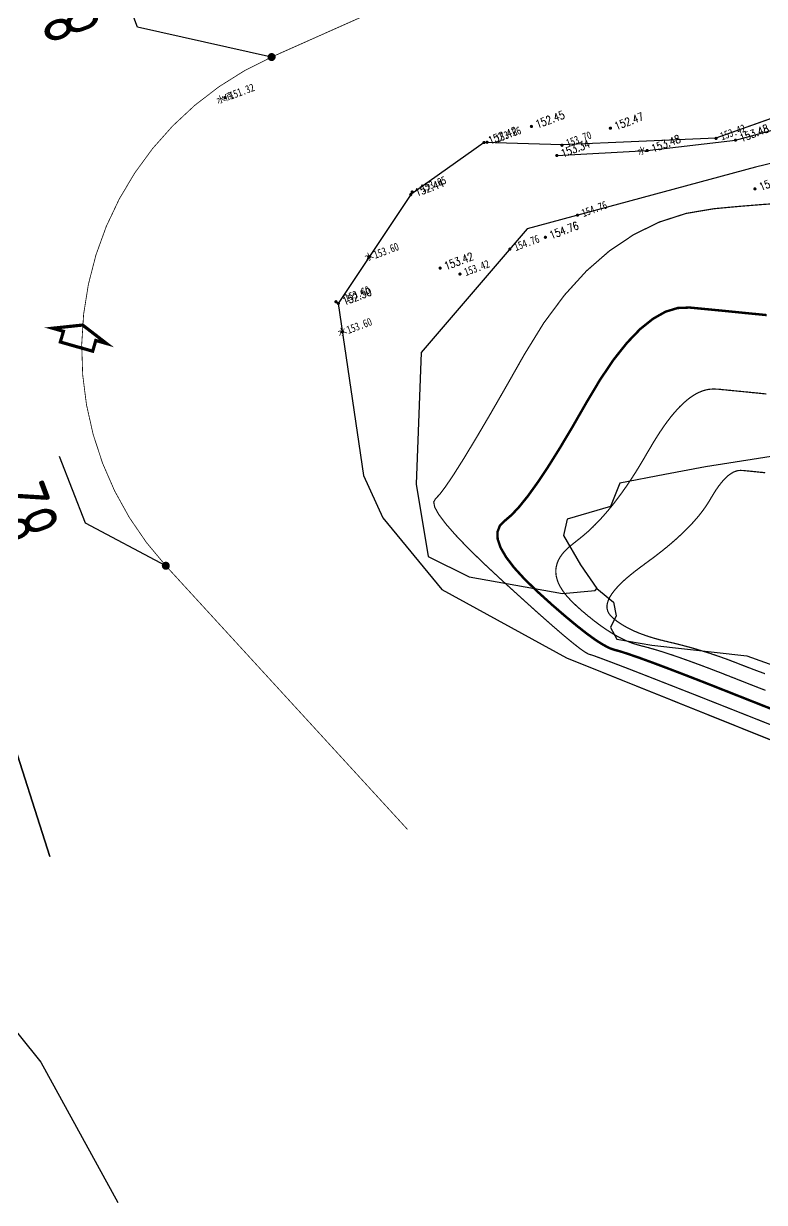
# Model space of a CAD drawing. Header units: millimetres. Extents: x -1471591 to 944464, y -468930 to 547002.
# Drawn here: x 342742 to 435263, y -254837 to -107552 of the extents above; entities that cross this region are included whole.
import ezdxf
from ezdxf.enums import TextEntityAlignment as Align

# ---------------------------------------------------------------- set-up
doc = ezdxf.new("R2010")
doc.units = ezdxf.units.MM
doc.header["$LTSCALE"] = 10
doc.linetypes.add('CENTER', pattern=[2, 1.25, -0.25, 0.25, -0.25])
for name, color, linetype in [('DGX', 252, 'Continuous'), ('DMTZ', 252, 'Continuous'), ('GCD', 252, 'Continuous'), ('SXSS', 8, 'Continuous'), ('ZBTZ', 252, 'Continuous'), ('图框', 7, 'Continuous'), ('坐标', 3, 'Continuous')]:
    doc.layers.add(name, color=color, linetype=linetype)
doc.layers.add('设计河底', color=5, linetype='Continuous', lineweight=25)
doc.styles.get("Standard").update_dxf_attribs({"font": 'simplex.shx', "width": 0.8, "bigfont": 'hztxt.shx'})
doc.styles.add('宋体', font='', dxfattribs={"height": 1.25, "bigfont": 'hztxt.shx'})
doc.styles.add('新汇字高7', font='tssdeng.shx', dxfattribs={"width": 0.7, "height": 1.25, "bigfont": 'hztxt.shx'})
doc.styles.get('宋体').set_extended_font_data('SimSun')
doc.linetypes.add('X33', pattern='A,2,[150,symbolx.shx,S=1,R=0,X=0,Y=1],1e-11', length=2)
doc.linetypes.add('X34', pattern='A,2,[150,symbolx.shx,S=1,R=0,X=0,Y=0],1e-11', length=2)

# ---------------------------------------------------------------- blocks, each defined once
blk = doc.blocks.new('GC200')
at = {"layer": 'GCD', "const_width": 0.2, "flags": 128}
blk.add_lwpolyline([(-0.1, 0, 1), (0.1, 0, 1)], format="xyb", close=True, dxfattribs=at)
blk = doc.blocks.new('地形')
at = {"color": 0}
for p, q in [((-90.62, -132.63, 152.25), (-101.47, -135.52, 152.25)), ((-81.62, -136.31, 152.25), (-90.62, -132.63, 152.25)), ((-101.47, -135.52, 152.25), (-114.71, -145.08, 152.25)), ((-63.3, -142.25, 152.25), (-81.62, -136.31, 152.25)), ((-41.65, -142.64, 152.25), (-63.3, -142.25, 152.25)), ((-114.71, -145.08, 152.25), (-119.3, -166.31, 152.25)), ((-119.3, -166.31, 152.25), (-118.87, -172.13, 152.25)), ((-118.87, -172.13, 152.25), (-115.12, -183.1, 152.25)), ((-172.65, -197.19, 152.25), (-171.81, -179.79, 152.25)), ((-115.12, -183.1, 152.25), (-103.55, -196.53, 152.25)), ((-103.55, -196.53, 152.25), (-72.14, -225.23, 152.25))]:
    blk.add_line(p, q, dxfattribs=at)
at = {"color": 0, "linetype": 'Continuous'}
blk.add_line((-171.81, -179.79, 152.25), (-172.65, -197.19, 152.25), dxfattribs=at)
for points, const_width in [([(-81.68, -209.05), (-81.85, -208.9), (-82.03, -208.75), (-82.2, -208.59), (-82.38, -208.44), (-82.55, -208.28), (-82.73, -208.12), (-82.91, -207.96), (-83.1, -207.79), (-83.28, -207.63), (-83.47, -207.46), (-83.65, -207.29), (-83.84, -207.12), (-84.03, -206.95), (-84.22, -206.78), (-84.42, -206.6), (-84.61, -206.43), (-84.8, -206.25), (-85, -206.08), (-85.19, -205.91), (-85.38, -205.73), (-85.58, -205.56), (-85.77, -205.39), (-85.96, -205.21), (-86.15, -205.04), (-86.34, -204.87), (-86.53, -204.71), (-86.72, -204.54), (-86.9, -204.38), (-87.08, -204.22), (-87.26, -204.06), (-87.44, -203.9), (-87.62, -203.75), (-87.79, -203.59), (-87.97, -203.44), (-88.14, -203.29), (-88.31, -203.14), (-88.48, -203), (-88.65, -202.85), (-88.81, -202.71), (-88.98, -202.57), (-89.14, -202.43), (-89.3, -202.29), (-89.46, -202.16), (-89.61, -202.03), (-89.77, -201.9), (-89.92, -201.77), (-90.08, -201.64), (-90.23, -201.51), (-90.37, -201.39), (-90.52, -201.27), (-90.67, -201.15), (-90.81, -201.03), (-90.95, -200.91), (-91.09, -200.8), (-91.23, -200.69), (-91.37, -200.58), (-91.5, -200.47), (-91.64, -200.36), (-91.77, -200.26), (-91.9, -200.15), (-92.03, -200.05), (-92.15, -199.95), (-92.28, -199.86), (-92.4, -199.76), (-92.52, -199.67), (-92.64, -199.58), (-92.76, -199.49), (-92.88, -199.4), (-92.99, -199.31), (-93.1, -199.23), (-93.22, -199.15), (-93.33, -199.07), (-93.43, -198.99), (-93.54, -198.91), (-93.65, -198.84), (-93.75, -198.76), (-93.85, -198.69), (-93.95, -198.62), (-94.05, -198.56), (-94.15, -198.49), (-94.24, -198.42), (-94.34, -198.35), (-94.43, -198.28), (-94.53, -198.22), (-94.62, -198.15), (-94.71, -198.08), (-94.8, -198.01), (-94.9, -197.94), (-94.99, -197.87), (-95.08, -197.79), (-95.17, -197.72), (-95.27, -197.64), (-95.36, -197.56), (-95.45, -197.48), (-95.54, -197.39), (-95.63, -197.31), (-95.73, -197.22), (-95.82, -197.13), (-95.91, -197.04), (-96, -196.95), (-96.09, -196.85), (-96.19, -196.75), (-96.28, -196.65), (-96.37, -196.55), (-96.46, -196.45), (-96.55, -196.35), (-96.65, -196.24), (-96.74, -196.13), (-96.83, -196.02), (-96.92, -195.91), (-97.01, -195.8), (-97.1, -195.68), (-97.2, -195.56), (-97.29, -195.44), (-97.38, -195.32), (-97.47, -195.2), (-97.56, -195.08), (-97.66, -194.95), (-97.75, -194.82), (-97.84, -194.69), (-97.93, -194.56), (-98.02, -194.42), (-98.12, -194.29), (-98.21, -194.15), (-98.3, -194.01), (-98.39, -193.87), (-98.48, -193.72), (-98.58, -193.58), (-98.67, -193.43), (-98.76, -193.28), (-98.85, -193.13), (-98.94, -192.98), (-99.03, -192.82), (-99.13, -192.67), (-99.22, -192.51), (-99.31, -192.35), (-99.4, -192.19), (-99.49, -192.02), (-99.59, -191.86), (-99.68, -191.69), (-99.77, -191.52), (-99.86, -191.35), (-99.95, -191.17), (-100.04, -191), (-100.13, -190.83), (-100.21, -190.66), (-100.29, -190.49), (-100.37, -190.31), (-100.45, -190.14), (-100.53, -189.97), (-100.6, -189.8), (-100.67, -189.63), (-100.74, -189.47), (-100.8, -189.3), (-100.85, -189.14), (-100.91, -188.98), (-100.95, -188.82), (-101, -188.67), (-101.04, -188.51), (-101.07, -188.36), (-101.1, -188.21), (-101.13, -188.06), (-101.16, -187.92), (-101.17, -187.77), (-101.19, -187.63), (-101.2, -187.49), (-101.21, -187.36), (-101.21, -187.22), (-101.21, -187.09), (-101.2, -186.96), (-101.19, -186.83), (-101.18, -186.7), (-101.16, -186.58), (-101.14, -186.46), (-101.11, -186.33), (-101.08, -186.22), (-101.05, -186.1), (-101.01, -185.99), (-100.96, -185.87), (-100.92, -185.76), (-100.87, -185.66), (-100.81, -185.55), (-100.75, -185.45), (-100.69, -185.35), (-100.62, -185.25), (-100.55, -185.15), (-100.47, -185.05), (-100.39, -184.96), (-100.31, -184.87), (-100.22, -184.78), (-100.13, -184.69), (-100.03, -184.61), (-99.93, -184.52), (-99.82, -184.44), (-99.71, -184.37), (-99.6, -184.29), (-99.48, -184.21), (-99.36, -184.14), (-99.23, -184.07), (-99.1, -184), (-98.97, -183.94), (-98.83, -183.87), (-98.69, -183.81), (-98.54, -183.75), (-98.39, -183.69), (-98.24, -183.64), (-98.08, -183.58), (-97.92, -183.53), (-97.75, -183.47), (-97.59, -183.42), (-97.42, -183.36), (-97.25, -183.31), (-97.08, -183.25), (-96.9, -183.2), (-96.72, -183.14), (-96.55, -183.08), (-96.37, -183.02), (-96.19, -182.96), (-96.01, -182.89), (-95.83, -182.83), (-95.64, -182.76), (-95.46, -182.69), (-95.28, -182.61), (-95.1, -182.54), (-94.91, -182.46), (-94.72, -182.38), (-94.54, -182.29), (-94.35, -182.21), (-94.16, -182.12), (-93.97, -182.03), (-93.78, -181.94), (-93.59, -181.85), (-93.4, -181.75), (-93.21, -181.65), (-93.02, -181.55), (-92.83, -181.45), (-92.63, -181.34), (-92.44, -181.24), (-92.24, -181.13), (-92.05, -181.02), (-91.85, -180.9), (-91.65, -180.79), (-91.45, -180.67), (-91.25, -180.55), (-91.05, -180.42), (-90.85, -180.3), (-90.65, -180.17), (-90.45, -180.04), (-90.24, -179.91), (-90.04, -179.78), (-89.83, -179.64), (-89.63, -179.5), (-89.42, -179.36), (-89.21, -179.22), (-89.01, -179.08), (-88.8, -178.93), (-88.59, -178.78), (-88.38, -178.63), (-88.17, -178.47), (-87.95, -178.32), (-87.74, -178.16), (-87.53, -178), (-87.31, -177.84), (-87.1, -177.67), (-86.88, -177.51), (-86.67, -177.34), (-86.45, -177.17), (-86.23, -176.99), (-86.01, -176.82), (-85.79, -176.64), (-85.57, -176.46), (-85.35, -176.28), (-85.14, -176.1), (-84.92, -175.93), (-84.7, -175.75), (-84.48, -175.58), (-84.27, -175.4), (-84.05, -175.23), (-83.84, -175.06), (-83.62, -174.89), (-83.41, -174.73), (-83.2, -174.57), (-82.99, -174.41), (-82.79, -174.26), (-82.58, -174.11), (-82.38, -173.97), (-82.18, -173.83), (-81.98, -173.69), (-81.78, -173.55), (-81.59, -173.43), (-81.4, -173.3), (-81.2, -173.18), (-81.01, -173.06), (-80.83, -172.94), (-80.64, -172.83), (-80.46, -172.73), (-80.27, -172.62), (-80.09, -172.52), (-79.91, -172.43), (-79.74, -172.34), (-79.56, -172.25), (-79.39, -172.16), (-79.22, -172.08), (-79.05, -172.01), (-78.88, -171.93), (-78.71, -171.86), (-78.55, -171.8), (-78.38, -171.74), (-78.22, -171.68), (-78.06, -171.62), (-77.9, -171.57), (-77.75, -171.53), (-77.6, -171.48), (-77.44, -171.44), (-77.29, -171.41), (-77.14, -171.38), (-77, -171.35), (-76.85, -171.32), (-76.71, -171.3), (-76.57, -171.29), (-76.43, -171.27), (-76.29, -171.27), (-76.15, -171.26), (-76.02, -171.26), (-75.89, -171.26), (-75.76, -171.27), (-75.63, -171.28), (-75.5, -171.29), (-75.38, -171.31), (-75.25, -171.33), (-75.13, -171.35), (-75.01, -171.38), (-74.89, -171.41), (-74.78, -171.45), (-74.66, -171.49), (-74.55, -171.53), (-74.43, -171.57), (-74.32, -171.62), (-74.2, -171.67), (-74.09, -171.72), (-73.97, -171.77), (-73.86, -171.83), (-73.74, -171.88), (-73.63, -171.94), (-73.51, -172), (-73.39, -172.06), (-73.27, -172.11), (-73.15, -172.17), (-73.02, -172.24), (-72.9, -172.3), (-72.77, -172.36), (-72.64, -172.42), (-72.51, -172.49), (-72.38, -172.55), (-72.25, -172.62), (-72.11, -172.68), (-71.98, -172.75), (-71.84, -172.82), (-71.7, -172.89), (-71.56, -172.95), (-71.42, -173.02), (-71.27, -173.09), (-71.13, -173.17), (-70.98, -173.24), (-70.83, -173.31), (-70.68, -173.38), (-70.53, -173.46), (-70.38, -173.53), (-70.23, -173.61), (-70.07, -173.69), (-69.91, -173.76), (-69.76, -173.84), (-69.59, -173.92), (-69.43, -174), (-69.27, -174.08), (-69.11, -174.16), (-68.94, -174.24), (-68.77, -174.33), (-68.6, -174.41)], 0.15), ([(-81.72, -211.56), (-83.76, -209.72), (-86.04, -207.66), (-88.32, -205.6), (-90.36, -203.78), (-92.16, -202.19), (-93.72, -200.83), (-95.04, -199.7), (-96.12, -198.81), (-96.96, -198.14), (-97.56, -197.71), (-98.08, -197.28), (-98.68, -196.61), (-99.36, -195.71), (-100.12, -194.56), (-100.96, -193.18), (-101.88, -191.57), (-102.89, -189.72), (-103.97, -187.63), (-104.97, -185.54), (-105.71, -183.7), (-106.19, -182.11), (-106.42, -180.75), (-106.39, -179.65), (-106.1, -178.79), (-105.55, -178.17), (-104.75, -177.8), (-103.71, -177.42), (-102.44, -176.79), (-100.94, -175.9), (-99.22, -174.75), (-97.27, -173.34), (-95.09, -171.67), (-92.69, -169.75), (-90.06, -167.57), (-87.41, -165.45), (-84.94, -163.69), (-82.64, -162.31), (-80.52, -161.29), (-78.57, -160.65), (-76.8, -160.37), (-75.21, -160.47), (-73.79, -160.94), (-72.48, -161.58), (-71.19, -162.21), (-69.92, -162.83), (-68.68, -163.44), (-67.47, -164.04), (-66.28, -164.62), (-65.12, -165.19)], 0.3), ([(-81.43, -214.35), (-84.07, -211.96), (-87.09, -209.23), (-90.1, -206.51), (-92.75, -204.13), (-95.01, -202.1), (-96.91, -200.4), (-98.43, -199.06), (-99.59, -198.05), (-100.36, -197.39), (-100.77, -197.08), (-101.07, -196.75), (-101.53, -196.08), (-102.16, -195.05), (-102.95, -193.67), (-103.9, -191.93), (-105.01, -189.84), (-106.28, -187.39), (-107.72, -184.59), (-109.11, -181.8), (-110.26, -179.36), (-111.15, -177.27), (-111.8, -175.54), (-112.2, -174.17), (-112.35, -173.15), (-112.24, -172.49), (-111.89, -172.19), (-111.22, -171.87), (-110.14, -171.18), (-108.66, -170.12), (-106.78, -168.69), (-104.49, -166.88), (-101.8, -164.7), (-98.71, -162.15), (-95.21, -159.22), (-91.53, -156.36), (-87.88, -154), (-84.26, -152.14), (-80.67, -150.79), (-77.11, -149.95), (-73.58, -149.61), (-70.08, -149.77), (-66.61, -150.44), (-63.35, -151.33), (-60.51, -152.14), (-58.08, -152.88)], 0.15)]:
    blk.add_lwpolyline(points, dxfattribs=dict(at, const_width=const_width))
at = {"layer": 'DGX', "color": 252, "linetype": 'Continuous', "const_width": 0.15}
blk.add_lwpolyline([(-81.01, -207.09), (-81.12, -206.99), (-81.23, -206.9), (-81.34, -206.81), (-81.44, -206.71), (-81.55, -206.62), (-81.66, -206.53), (-81.77, -206.43), (-81.88, -206.34), (-81.98, -206.25), (-82.09, -206.15), (-82.2, -206.06), (-82.3, -205.97), (-82.41, -205.87), (-82.51, -205.78), (-82.62, -205.69), (-82.72, -205.6), (-82.83, -205.51), (-82.93, -205.41), (-83.03, -205.32), (-83.14, -205.23), (-83.24, -205.14), (-83.34, -205.05), (-83.44, -204.96), (-83.55, -204.87), (-83.65, -204.77), (-83.75, -204.68), (-83.85, -204.59), (-83.95, -204.5), (-84.05, -204.41), (-84.16, -204.32), (-84.26, -204.23), (-84.36, -204.14), (-84.46, -204.05), (-84.56, -203.96), (-84.66, -203.87), (-84.77, -203.78), (-84.87, -203.69), (-84.97, -203.61), (-85.08, -203.52), (-85.18, -203.43), (-85.29, -203.34), (-85.39, -203.25), (-85.5, -203.16), (-85.6, -203.07), (-85.71, -202.99), (-85.82, -202.9), (-85.92, -202.81), (-86.03, -202.72), (-86.14, -202.63), (-86.25, -202.55), (-86.36, -202.46), (-86.46, -202.37), (-86.57, -202.28), (-86.68, -202.2), (-86.79, -202.11), (-86.9, -202.02), (-87.01, -201.94), (-87.13, -201.85), (-87.24, -201.76), (-87.35, -201.68), (-87.46, -201.59), (-87.57, -201.51), (-87.69, -201.42), (-87.8, -201.34), (-87.91, -201.25), (-88.03, -201.16), (-88.14, -201.08), (-88.26, -200.99), (-88.37, -200.91), (-88.49, -200.82), (-88.61, -200.74), (-88.72, -200.65), (-88.84, -200.57), (-88.96, -200.49), (-89.07, -200.4), (-89.19, -200.32), (-89.31, -200.23), (-89.43, -200.15), (-89.55, -200.07), (-89.67, -199.98), (-89.79, -199.9), (-89.91, -199.82), (-90.03, -199.73), (-90.15, -199.65), (-90.27, -199.57), (-90.4, -199.48), (-90.52, -199.4), (-90.64, -199.32), (-90.76, -199.24), (-90.89, -199.16), (-91.01, -199.07), (-91.13, -198.99), (-91.25, -198.91), (-91.37, -198.83), (-91.49, -198.74), (-91.61, -198.66), (-91.73, -198.58), (-91.85, -198.5), (-91.96, -198.42), (-92.08, -198.33), (-92.19, -198.25), (-92.3, -198.17), (-92.41, -198.09), (-92.52, -198.01), (-92.63, -197.92), (-92.74, -197.84), (-92.84, -197.76), (-92.95, -197.68), (-93.05, -197.59), (-93.15, -197.51), (-93.26, -197.43), (-93.35, -197.35), (-93.45, -197.26), (-93.55, -197.18), (-93.65, -197.1), (-93.74, -197.02), (-93.83, -196.93), (-93.93, -196.85), (-94.02, -196.77), (-94.11, -196.69), (-94.19, -196.6), (-94.28, -196.52), (-94.37, -196.44), (-94.45, -196.36), (-94.53, -196.27), (-94.61, -196.19), (-94.69, -196.11), (-94.77, -196.02), (-94.85, -195.94), (-94.93, -195.86), (-95, -195.77), (-95.08, -195.69), (-95.15, -195.61), (-95.22, -195.53), (-95.29, -195.44), (-95.36, -195.36), (-95.43, -195.28), (-95.5, -195.19), (-95.56, -195.11), (-95.62, -195.03), (-95.69, -194.94), (-95.75, -194.86), (-95.81, -194.78), (-95.87, -194.69), (-95.92, -194.61), (-95.98, -194.53), (-96.04, -194.44), (-96.09, -194.36), (-96.14, -194.27), (-96.19, -194.19), (-96.24, -194.11), (-96.29, -194.02), (-96.34, -193.94), (-96.38, -193.86), (-96.42, -193.77), (-96.46, -193.69), (-96.5, -193.61), (-96.53, -193.52), (-96.56, -193.44), (-96.58, -193.36), (-96.61, -193.28), (-96.63, -193.19), (-96.64, -193.11), (-96.65, -193.03), (-96.66, -192.95), (-96.66, -192.87), (-96.66, -192.79), (-96.65, -192.71), (-96.64, -192.63), (-96.63, -192.55), (-96.61, -192.47), (-96.58, -192.39), (-96.56, -192.32), (-96.53, -192.24), (-96.49, -192.16), (-96.45, -192.08), (-96.4, -192.01), (-96.35, -191.93), (-96.3, -191.86), (-96.24, -191.78), (-96.18, -191.7), (-96.11, -191.63), (-96.04, -191.55), (-95.97, -191.48), (-95.89, -191.41), (-95.81, -191.33), (-95.72, -191.26), (-95.63, -191.19), (-95.53, -191.11), (-95.43, -191.04), (-95.33, -190.97), (-95.22, -190.9), (-95.1, -190.83), (-94.99, -190.76), (-94.86, -190.69), (-94.74, -190.62), (-94.61, -190.55), (-94.47, -190.48), (-94.33, -190.41), (-94.19, -190.34), (-94.04, -190.27), (-93.89, -190.2), (-93.74, -190.14), (-93.58, -190.07), (-93.41, -190), (-93.24, -189.93), (-93.07, -189.87), (-92.89, -189.8), (-92.71, -189.74), (-92.52, -189.67), (-92.33, -189.61), (-92.14, -189.54), (-91.94, -189.48), (-91.74, -189.41), (-91.53, -189.35), (-91.32, -189.29), (-91.1, -189.22), (-90.89, -189.16), (-90.67, -189.1), (-90.46, -189.04), (-90.24, -188.97), (-90.02, -188.91), (-89.8, -188.85), (-89.57, -188.78), (-89.35, -188.72), (-89.13, -188.66), (-88.91, -188.59), (-88.7, -188.53), (-88.48, -188.46), (-88.27, -188.4), (-88.06, -188.33), (-87.85, -188.27), (-87.65, -188.2), (-87.44, -188.13), (-87.24, -188.06), (-87.04, -188), (-86.84, -187.93), (-86.65, -187.86), (-86.45, -187.79), (-86.26, -187.72), (-86.07, -187.65), (-85.88, -187.58), (-85.7, -187.51), (-85.51, -187.44), (-85.33, -187.37), (-85.15, -187.3), (-84.97, -187.22), (-84.8, -187.15), (-84.62, -187.08), (-84.45, -187.01), (-84.28, -186.93), (-84.11, -186.86), (-83.95, -186.78), (-83.78, -186.71), (-83.62, -186.63), (-83.46, -186.56), (-83.3, -186.48), (-83.14, -186.4), (-82.99, -186.33), (-82.84, -186.25), (-82.69, -186.17), (-82.54, -186.09), (-82.39, -186.01), (-82.25, -185.93), (-82.11, -185.86), (-81.97, -185.78), (-81.83, -185.7), (-81.69, -185.61), (-81.56, -185.53), (-81.42, -185.45), (-81.29, -185.37), (-81.17, -185.29), (-81.04, -185.21), (-80.91, -185.12), (-80.79, -185.04), (-80.67, -184.95), (-80.55, -184.87), (-80.44, -184.79), (-80.32, -184.7), (-80.21, -184.62), (-80.1, -184.53), (-79.99, -184.45), (-79.88, -184.36), (-79.78, -184.28), (-79.67, -184.2), (-79.57, -184.11), (-79.46, -184.03), (-79.36, -183.95), (-79.26, -183.87), (-79.16, -183.79), (-79.07, -183.72), (-78.97, -183.64), (-78.87, -183.57), (-78.78, -183.5), (-78.68, -183.43), (-78.59, -183.36), (-78.49, -183.3), (-78.4, -183.24), (-78.31, -183.17), (-78.22, -183.11), (-78.13, -183.06), (-78.04, -183), (-77.95, -182.94), (-77.87, -182.89), (-77.78, -182.84), (-77.69, -182.79), (-77.61, -182.74), (-77.52, -182.69), (-77.44, -182.65), (-77.36, -182.61), (-77.28, -182.57), (-77.2, -182.53), (-77.12, -182.49), (-77.04, -182.45), (-76.96, -182.42), (-76.88, -182.39), (-76.81, -182.36), (-76.73, -182.33), (-76.66, -182.3), (-76.58, -182.28), (-76.51, -182.25), (-76.44, -182.23), (-76.37, -182.21), (-76.29, -182.19), (-76.22, -182.18), (-76.16, -182.16), (-76.09, -182.15), (-76.02, -182.14), (-75.95, -182.13), (-75.89, -182.12), (-75.82, -182.11), (-75.76, -182.11), (-75.7, -182.11), (-75.63, -182.11), (-75.57, -182.11), (-75.51, -182.11), (-75.45, -182.12), (-75.39, -182.12), (-75.33, -182.13), (-75.28, -182.14), (-75.22, -182.15), (-75.17, -182.16), (-75.11, -182.18), (-75.06, -182.2), (-75, -182.21), (-74.95, -182.23), (-74.9, -182.25), (-74.84, -182.28), (-74.79, -182.3), (-74.74, -182.32), (-74.68, -182.35), (-74.63, -182.37), (-74.58, -182.4), (-74.52, -182.42), (-74.47, -182.45), (-74.41, -182.48), (-74.35, -182.51), (-74.29, -182.54), (-74.24, -182.56), (-74.18, -182.59), (-74.12, -182.62), (-74.06, -182.65), (-73.99, -182.68), (-73.93, -182.71), (-73.87, -182.74), (-73.8, -182.78), (-73.74, -182.81), (-73.67, -182.84), (-73.61, -182.87), (-73.54, -182.91), (-73.47, -182.94), (-73.4, -182.97), (-73.33, -183.01), (-73.26, -183.04), (-73.19, -183.08), (-73.12, -183.11), (-73.05, -183.15), (-72.97, -183.18), (-72.9, -183.22), (-72.82, -183.26), (-72.75, -183.3), (-72.67, -183.33), (-72.59, -183.37), (-72.51, -183.41), (-72.44, -183.45), (-72.36, -183.49), (-72.27, -183.53), (-72.19, -183.57)], dxfattribs=at)
at = {"layer": 'DMTZ', "linetype": 'Continuous', "elevation": 152.25}
blk.add_lwpolyline([(-189.13, -130.75), (-192.33, -148.68), (-193.3, -159.58), (-193, -171.24), (-186.15, -197.7), (-186.73, -208.75), (-182.71, -220.87), (-179.87, -240.62)], dxfattribs=at)
at = {"layer": 'DMTZ', "linetype": 'X33', "elevation": 152.25}
blk.add_lwpolyline([(-82.68, -137.33), (-71.88, -140.71), (-61.1, -143.36), (-42.27, -145.1), (-39.68, -146.56), (-39.13, -148.88), (-40.17, -160.92), (-40.89, -175.79), (-41.55, -179.74), (-43.68, -183.54)], dxfattribs=at)
at = {"layer": 'DMTZ', "linetype": 'X34', "elevation": 152.25, "flags": 128}
for points in [[(-57.73, -189.32), (-52.91, -187.72), (-50.26, -185.1), (-48.1, -183.83), (-44.99, -177.09), (-44.11, -162.37), (-43.15, -153.58), (-47.5, -148.91), (-59.95, -147.38), (-89.34, -144.61), (-107.15, -154.46), (-113.5, -169.65), (-115.29, -178.62), (-111.39, -182.79), (-101.2, -188.82), (-97.24, -189.92), (-96.93, -189.75)], [(-57.7, -182.18), (-62.12, -183.72), (-78.9, -180.29), (-84, -179.4), (-89.66, -178.44), (-91.77, -180.77), (-97.39, -180.36), (-98.51, -182.09), (-97.85, -186.28), (-96.93, -189.75), (-95.6, -192.1), (-95.88, -193.78), (-97.06, -194.92), (-96.83, -196.56), (-93, -198.79), (-82.35, -204.18), (-72.2, -212.78), (-57.86, -230.1), (-54.97, -236.45), (-53.26, -246.39), (-50.47, -254.95), (-48.03, -259.65)]]:
    blk.add_lwpolyline(points, dxfattribs=at)
at = {"layer": 'SXSS', "linetype": 'Continuous', "elevation": 152.25}
blk.add_lwpolyline([(-41.65, -142.64), (-63.3, -142.25), (-81.62, -136.31), (-90.62, -132.63), (-101.47, -135.52), (-114.71, -145.08), (-119.3, -166.31), (-118.87, -172.13), (-115.12, -183.1), (-103.55, -196.53), (-72.14, -225.23)], dxfattribs=at)
at = {"layer": '图框', "color": 3, "linetype": 'Continuous', "const_width": 0.4, "elevation": 152.25, "flags": 128}
blk.add_lwpolyline([(-145.56, -136.42), (-149.21, -135.48), (-148.08, -136.31), (-148.91, -137.43), (-145.53, -139.92), (-144.7, -138.8), (-143.57, -139.63), (-145.56, -136.42)], dxfattribs=at)
at = {"layer": '坐标', "color": 3, "elevation": 152.25}
for points in [[(-111.72, -113.33), (-126.09, -103.96), (-126.12, -90.8)], [(-146.37, -168.23), (-153.91, -159.72), (-154, -150.79)]]:
    blk.add_lwpolyline(points, dxfattribs=at)
at = {"layer": '坐标', "color": 3, "const_width": 0.5, "elevation": 152.25}
for points in [[(-111.97, -113.33, 1), (-111.47, -113.33, 1)], [(-146.62, -168.23, 1), (-146.12, -168.23, 1)]]:
    blk.add_lwpolyline(points, format="xyb", close=True, dxfattribs=at)
at = {"layer": '设计河底', "color": 1, "linetype": 'CENTER', "ltscale": 0.5, "const_width": 0.1, "elevation": 152.25, "flags": 128}
blk.add_lwpolyline([(-19.23, -61.32), (-28.35, -94.65, -0.321002), (-46.42, -109.34), (-111.72, -113.33, 0.512195), (-146.37, -168.23), (-129.65, -209.65)], format="xyb", dxfattribs=at)
at = {"layer": 'GCD', "linetype": 'Continuous'}
ref = blk.add_blockref('GC200', (-118.96, -116.04, 303.57), dxfattribs=at)
ref.add_attrib('height', '151.32', dxfattribs={"linetype": 'Continuous', "height": 1, "style": '宋体', "width": 0.8}).set_placement((-118.36, -116.04, 303.57), align=Align.MIDDLE_LEFT)
at = {"layer": 'GCD'}
ref = blk.add_blockref('GC200', (-90.62, -132.63, 304.67), dxfattribs=at)
ref.add_attrib('height', '152.42', dxfattribs={"height": 1, "width": 0.8}).set_placement((-90.02, -132.63, 304.67), align=Align.MIDDLE_LEFT)
at = {"layer": 'GCD', "linetype": 'Continuous'}
ref = blk.add_blockref('GC200', (-90.25, -132.73, 305.91), dxfattribs=at)
ref.add_attrib('height', '153.66', dxfattribs={"linetype": 'Continuous', "height": 1, "style": '宋体', "width": 0.8}).set_placement((-89.05, -132.73, 305.91), align=Align.MIDDLE_LEFT)
at = {"layer": 'GCD'}
ref = blk.add_blockref('GC200', (-84.37, -132.82, 304.7), dxfattribs=at)
ref.add_attrib('height', '152.45', dxfattribs={"height": 1, "width": 0.8}).set_placement((-83.77, -132.82, 304.7), align=Align.MIDDLE_LEFT)
ref = blk.add_blockref('GC200', (-101.47, -135.52, 304.69), dxfattribs=at)
ref.add_attrib('height', '152.44', dxfattribs={"height": 1, "width": 0.8}).set_placement((-100.87, -135.52, 304.69), align=Align.MIDDLE_LEFT)
at = {"layer": 'GCD', "linetype": 'Continuous'}
ref = blk.add_blockref('GC200', (-101.19, -135.27, 305.9), dxfattribs=at)
ref.add_attrib('height', '153.65', dxfattribs={"linetype": 'Continuous', "height": 1, "style": '宋体', "width": 0.8}).set_placement((-99.99, -135.27, 305.9), align=Align.MIDDLE_LEFT)
at = {"layer": 'GCD'}
ref = blk.add_blockref('GC200', (-82.68, -137.33, 305.59), dxfattribs=at)
ref.add_attrib('height', '153.34', dxfattribs={"height": 1, "width": 0.8}).set_placement((-82.08, -137.33, 305.59), align=Align.MIDDLE_LEFT)
at = {"layer": 'GCD', "linetype": 'Continuous'}
ref = blk.add_blockref('GC200', (-81.62, -136.36, 305.95), dxfattribs=at)
ref.add_attrib('height', '153.70', dxfattribs={"linetype": 'Continuous', "height": 1, "style": '宋体', "width": 0.8}).set_placement((-81.02, -136.36, 305.95), align=Align.MIDDLE_LEFT)
at = {"layer": 'GCD'}
ref = blk.add_blockref('GC200', (-75.21, -136.48, 304.72), dxfattribs=at)
ref.add_attrib('height', '152.47', dxfattribs={"height": 1, "width": 0.8}).set_placement((-74.61, -136.48, 304.72), align=Align.MIDDLE_LEFT)
at = {"layer": 'GCD', "linetype": 'Continuous'}
ref = blk.add_blockref('GC200', (-109.03, -140.98, 305.85), dxfattribs=at)
ref.add_attrib('height', '153.60', dxfattribs={"linetype": 'Continuous', "height": 1, "style": '宋体', "width": 0.8}).set_placement((-108.43, -140.98, 305.85), align=Align.MIDDLE_LEFT)
at = {"layer": 'GCD'}
ref = blk.add_blockref('GC200', (-71.88, -140.71, 305.73), dxfattribs=at)
ref.add_attrib('height', '153.48', dxfattribs={"height": 1, "width": 0.8}).set_placement((-71.28, -140.71, 305.73), align=Align.MIDDLE_LEFT)
at = {"layer": 'GCD', "linetype": 'Continuous'}
ref = blk.add_blockref('GC200', (-63.3, -142.3, 305.67), dxfattribs=at)
ref.add_attrib('height', '153.42', dxfattribs={"linetype": 'Continuous', "height": 1, "style": '宋体', "width": 0.8}).set_placement((-62.7, -142.3, 305.67), align=Align.MIDDLE_LEFT)
at = {"layer": 'GCD'}
ref = blk.add_blockref('GC200', (-61.1, -143.36, 305.73), dxfattribs=at)
ref.add_attrib('height', '153.48', dxfattribs={"height": 1, "width": 0.8}).set_placement((-60.5, -143.36, 305.73), align=Align.MIDDLE_LEFT)
at = {"layer": 'GCD', "linetype": 'Continuous'}
ref = blk.add_blockref('GC200', (-114.91, -144.78, 305.85), dxfattribs=at)
ref.add_attrib('height', '153.60', dxfattribs={"linetype": 'Continuous', "height": 1, "style": '宋体', "width": 0.8}).set_placement((-113.71, -144.78, 305.85), align=Align.MIDDLE_LEFT)
at = {"layer": 'GCD'}
ref = blk.add_blockref('GC200', (-114.71, -145.08, 304.75), dxfattribs=at)
ref.add_attrib('height', '152.50', dxfattribs={"height": 1, "width": 0.8}).set_placement((-114.11, -145.08, 304.75), align=Align.MIDDLE_LEFT)
ref = blk.add_blockref('GC200', (-101.25, -145.4, 305.67), dxfattribs=at)
ref.add_attrib('height', '153.42', dxfattribs={"height": 1, "width": 0.8}).set_placement((-100.65, -145.4, 305.67), align=Align.MIDDLE_LEFT)
at = {"layer": 'GCD', "linetype": 'Continuous'}
ref = blk.add_blockref('GC200', (-92.26, -146.23, 307.01), dxfattribs=at)
ref.add_attrib('height', '154.76', dxfattribs={"linetype": 'Continuous', "height": 1, "style": '宋体', "width": 0.8}).set_placement((-91.66, -146.23, 307.01), align=Align.MIDDLE_LEFT)
ref = blk.add_blockref('GC200', (-82.86, -145.22, 307.01), dxfattribs=at)
ref.add_attrib('height', '154.76', dxfattribs={"linetype": 'Continuous', "height": 1, "style": '宋体', "width": 0.8}).set_placement((-82.26, -145.22, 307.01), align=Align.MIDDLE_LEFT)
ref = blk.add_blockref('GC200', (-99.19, -146.97, 305.67), dxfattribs=at)
ref.add_attrib('height', '153.42', dxfattribs={"linetype": 'Continuous', "height": 1, "style": '宋体', "width": 0.8}).set_placement((-98.59, -146.97, 305.67), align=Align.MIDDLE_LEFT)
at = {"layer": 'GCD'}
ref = blk.add_blockref('GC200', (-87.59, -146.4, 307.01), dxfattribs=at)
ref.add_attrib('height', '154.76', dxfattribs={"height": 1, "width": 0.8}).set_placement((-86.99, -146.4, 307.01), align=Align.MIDDLE_LEFT)
at = {"layer": 'GCD', "linetype": 'Continuous'}
ref = blk.add_blockref('GC200', (-115.47, -148.6, 305.85), dxfattribs=at)
ref.add_attrib('height', '153.60', dxfattribs={"linetype": 'Continuous', "height": 1, "style": '宋体', "width": 0.8}).set_placement((-114.87, -148.6, 305.85), align=Align.MIDDLE_LEFT)
at = {"layer": 'GCD'}
ref = blk.add_blockref('GC200', (-60.96, -149.91, 306.83), dxfattribs=at)
ref.add_attrib('height', '154.58', dxfattribs={"height": 1, "width": 0.8}).set_placement((-60.36, -149.91, 306.83), align=Align.MIDDLE_LEFT)
at = {"layer": 'ZBTZ', "linetype": 'Continuous', "style": '宋体'}
for s, p in [('水底', (-118.96, -116.04)), ('水', (-109.06, -140.93, -155.15)), ('水', (-72.52, -140.47, -155.15)), ('水', (-115.5, -148.55, -155.15))]:
    blk.add_text(s, height=0.8, dxfattribs=at).set_placement(p, align=Align.MIDDLE)
at = {"layer": '坐标', "color": 3, "style": '新汇字高7', "width": 0.7}
for s, p in [('83', (-128.11, -102.52, 152.25)), ('82', (-154.83, -159.2, 152.25))]:
    blk.add_text(s, height=7, rotation=90, dxfattribs=at).set_placement(p, align=Align.BOTTOM_LEFT)

msp = doc.modelspace()

# ---------------------------------------------------------------- block references
at = {"xscale": 1000, "yscale": 1000, "zscale": 1000, "rotation": 20.51376453450802}
msp.add_blockref('地形', (438640.4, 33561.1, -152250), dxfattribs=at)

doc.saveas('drawing.dxf')
